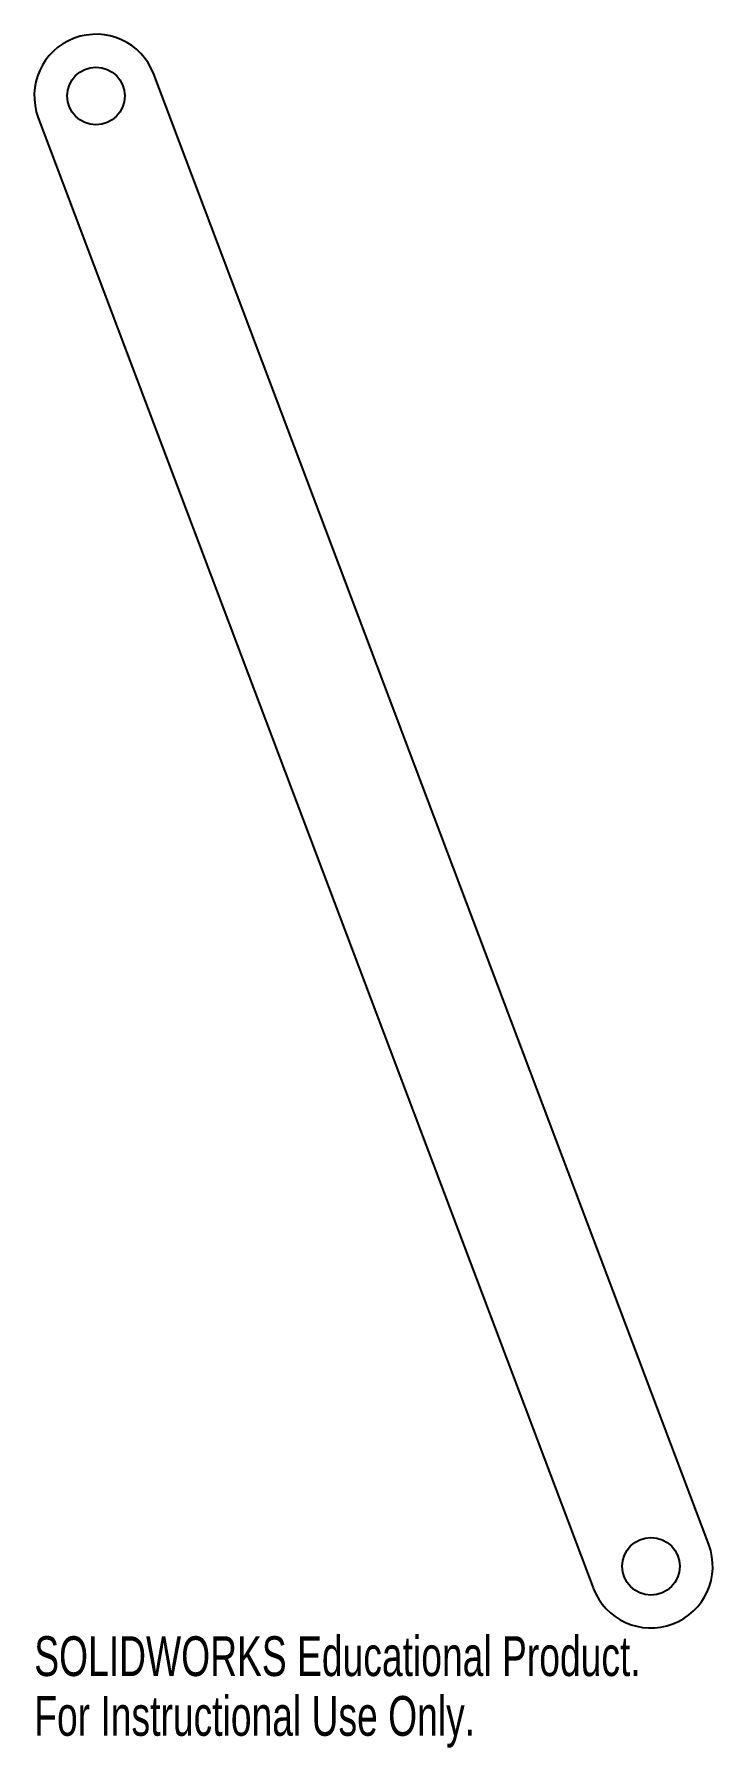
# Model space of a CAD drawing. Header units: millimetres. Extents: x -75 to 8, y -280 to -72.
import ezdxf

# ---------------------------------------------------------------- set-up
doc = ezdxf.new("R2010")
doc.units = ezdxf.units.MM
doc.styles.add('SLDTEXTSTYLE0', font='TXT', dxfattribs={"width": 0.7})

msp = doc.modelspace()

# ---------------------------------------------------------------- linework, layer by layer
at = {"color": 7, "linetype": 'Continuous', "lineweight": 25}
for p, q in [((7.02, -255.24), (-60.41, -76.53)), ((-74.44, -81.83), (-7.02, -260.53))]:
    msp.add_line(p, q, dxfattribs=at)
for centre in [(-67.43, -79.18), (0, -257.89)]:
    msp.add_circle(centre, 3.5, dxfattribs=at)
for centre, start, end in [((-67.43, -79.18), 20.6717, 200.6717), ((0, -257.89), 200.6717, 20.6717)]:
    msp.add_arc(centre, 7.5, start, end, dxfattribs=at)

# ---------------------------------------------------------------- texts
at = {"color": 7, "linetype": 'Continuous', "char_height": 4.8336, "attachment_point": 1, "style": 'SLDTEXTSTYLE0'}
for s, insert in [('SOLIDWORKS Educational Product.', (-74.93, -266.4)), ('For Instructional Use Only.', (-74.93, -273.66))]:
    msp.add_mtext(s, dxfattribs=dict(at, insert=insert))

doc.saveas('drawing.dxf')
